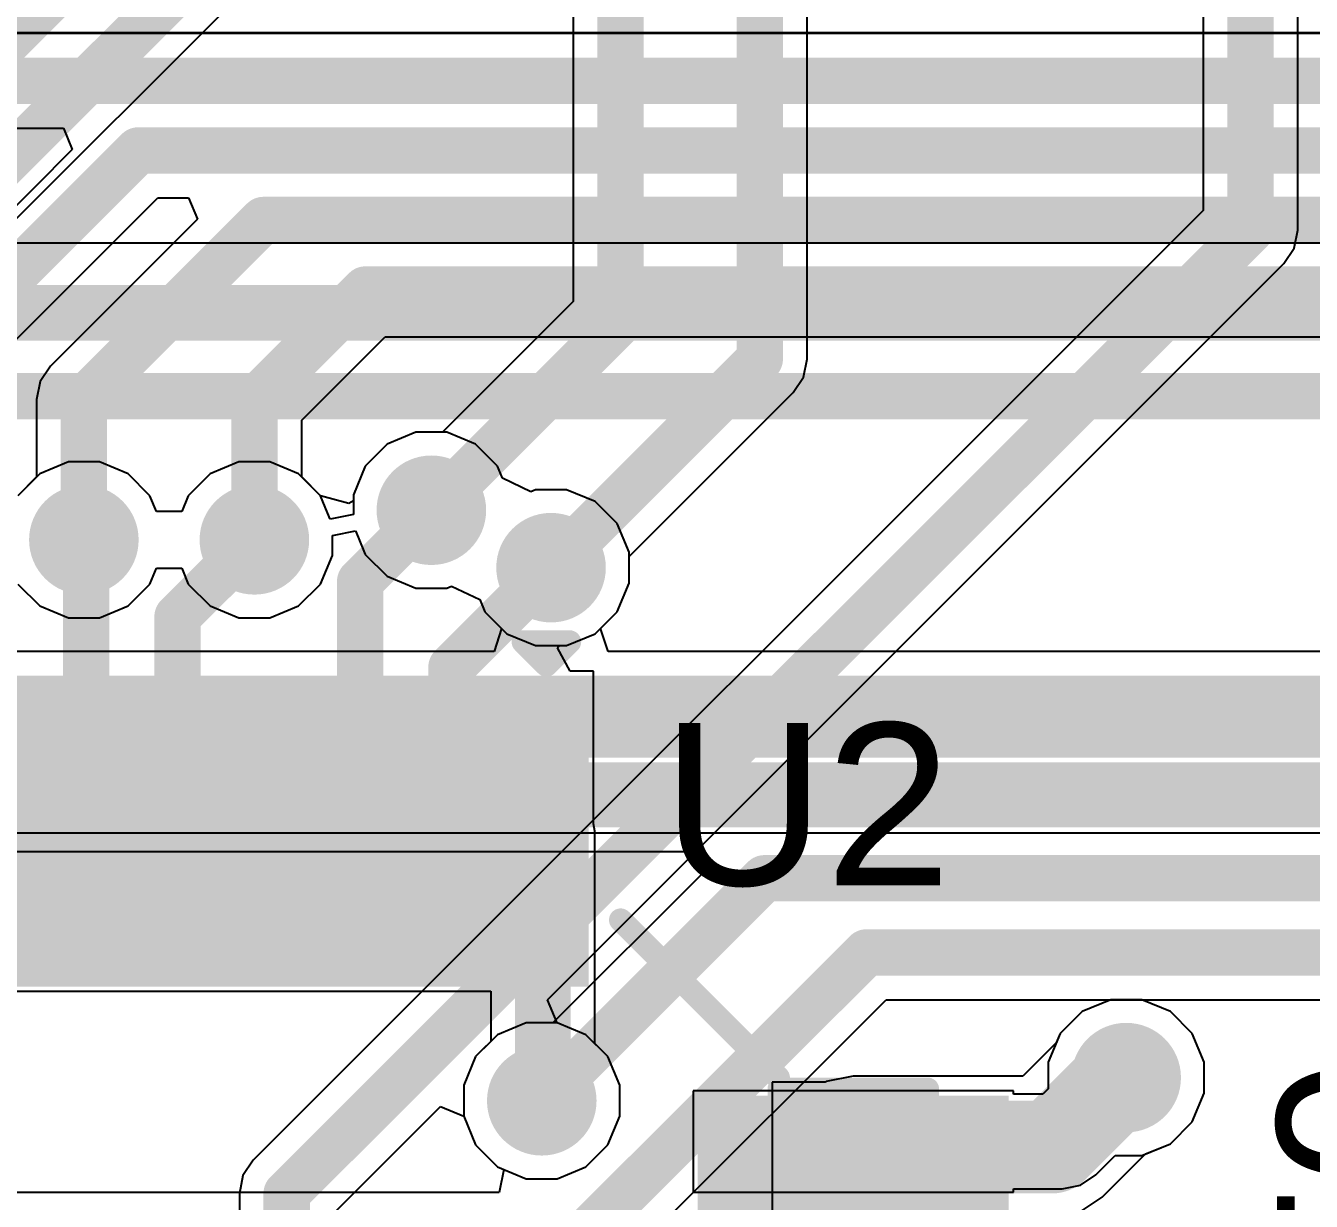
# Model space of a CAD drawing. Header units: inches. Extents: x -4.4 to 45.3, y -0.3 to 53.7.
# Drawn here: x 23.64 to 30.68, y 31 to 37.44 of the extents above; entities that cross this region are included whole.
import ezdxf

# ---------------------------------------------------------------- set-up
doc = ezdxf.new("R2010")
doc.units = ezdxf.units.IN
for name, color, linetype in [('Bottom Layer', 5, 'Continuous'), ('Bottom Overlay', 54, 'Continuous'), ('Bottom Paste', 16, 'Continuous'), ('Bottom Solder', 6, 'Continuous'), ('Signal_1', 16, 'Continuous'), ('Signal_2', 76, 'Continuous'), ('Top Layer', 1, 'Continuous'), ('Top Overlay', 2, 'Continuous'), ('Top Paste', 8, 'Continuous'), ('Top Solder', 216, 'Continuous'), ('Via Holes', 16, 'Continuous')]:
    doc.layers.add(name, color=color, linetype=linetype)
doc.styles.add('Arial', font='', dxfattribs={"height": 0.2})
doc.styles.get('Arial').set_extended_font_data('Arial')

# ---------------------------------------------------------------- blocks, each defined once
blk = doc.blocks.new('TQFP_100_14_14__54')
at = {"layer": 'Top Layer'}
for points in [[(-5.85, 8.45), (-5.85, 6.95), (-6.15, 6.95), (-6.15, 8.45)], [(-8.45, 6.15), (-6.95, 6.15), (-6.95, 5.85), (-8.45, 5.85)], [(-8.45, 5.65), (-6.95, 5.65), (-6.95, 5.35), (-8.45, 5.35)], [(-8.45, 5.15), (-6.95, 5.15), (-6.95, 4.85), (-8.45, 4.85)], [(-8.45, 4.65), (-6.95, 4.65), (-6.95, 4.35), (-8.45, 4.35)], [(-8.45, 4.15), (-6.95, 4.15), (-6.95, 3.85), (-8.45, 3.85)], [(-8.45, 3.65), (-6.95, 3.65), (-6.95, 3.35), (-8.45, 3.35)]]:
    blk.add_hatch(color=1, dxfattribs=at).paths.add_polyline_path(points)
at = {"layer": 'Top Paste'}
for points in [[(-5.85, 8.45), (-5.85, 6.95), (-6.15, 6.95), (-6.15, 8.45)], [(-8.45, 6.15), (-6.95, 6.15), (-6.95, 5.85), (-8.45, 5.85)], [(-8.45, 5.65), (-6.95, 5.65), (-6.95, 5.35), (-8.45, 5.35)], [(-8.45, 5.15), (-6.95, 5.15), (-6.95, 4.85), (-8.45, 4.85)], [(-8.45, 4.65), (-6.95, 4.65), (-6.95, 4.35), (-8.45, 4.35)], [(-8.45, 4.15), (-6.95, 4.15), (-6.95, 3.85), (-8.45, 3.85)], [(-8.45, 3.65), (-6.95, 3.65), (-6.95, 3.35), (-8.45, 3.35)]]:
    blk.add_hatch(color=8, dxfattribs=at).paths.add_polyline_path(points)
at = {"layer": 'Top Solder'}
for points in [[(-5.7484, 8.5516), (-5.7484, 6.8484), (-6.2516, 6.8484), (-6.2516, 8.5516)], [(-5.2484, 8.5516), (-5.2484, 6.8484), (-5.7516, 6.8484), (-5.7516, 8.5516)], [(-8.5516, 6.2516), (-6.8484, 6.2516), (-6.8484, 5.7484), (-8.5516, 5.7484)], [(-8.5516, 5.7516), (-6.8484, 5.7516), (-6.8484, 5.2484), (-8.5516, 5.2484)], [(-8.5516, 5.2516), (-6.8484, 5.2516), (-6.8484, 4.7484), (-8.5516, 4.7484)], [(-8.5516, 4.7516), (-6.8484, 4.7516), (-6.8484, 4.2484), (-8.5516, 4.2484)], [(-8.5516, 4.2516), (-6.8484, 4.2516), (-6.8484, 3.7484), (-8.5516, 3.7484)], [(-8.5516, 3.7516), (-6.8484, 3.7516), (-6.8484, 3.2484), (-8.5516, 3.2484)], [(-8.5516, 3.2516), (-6.8484, 3.2516), (-6.8484, 2.7484), (-8.5516, 2.7484)]]:
    blk.add_hatch(color=216, dxfattribs=at).paths.add_polyline_path(points)
at = {"layer": 'Top Overlay'}
for points in [[(-7.2136, 6.4262, 0.127, 0.127, 0), (-6.35, 7.2898, 0.127, 0.127, 0)], [(-8.7376, 5.8928, 0.127, 0.127, 0), (-8.7376, 6.1468, 0.127, 0.127, 0)], [(-8.6106, 6.0198, 0.127, 0.127, 0), (-8.7376, 6.1468, 0.127, 0.127, 0)], [(-8.7376, 5.8928, 0.127, 0.127, 0), (-8.6106, 6.0198, 0.127, 0.127, 0)]]:
    blk.add_lwpolyline(points, format="xyseb", dxfattribs=at)
for points in [[(-6.3817, 7.2898, 0.0635, 0.0635, 1), (-6.3182, 7.2898, 0.0635, 0.0635, 1)], [(-7.2453, 6.4262, 0.0635, 0.0635, 1), (-7.1818, 6.4262, 0.0635, 0.0635, 1)], [(-8.7693, 6.1468, 0.0635, 0.0635, 1), (-8.7058, 6.1468, 0.0635, 0.0635, 1)], [(-8.7693, 6.1468, 0.0635, 0.0635, 1), (-8.7058, 6.1468, 0.0635, 0.0635, 1)], [(-8.6423, 6.0198, 0.0635, 0.0635, 1), (-8.5788, 6.0198, 0.0635, 0.0635, 1)], [(-8.6423, 6.0198, 0.0635, 0.0635, 1), (-8.5788, 6.0198, 0.0635, 0.0635, 1)], [(-8.7693, 5.8928, 0.0635, 0.0635, 1), (-8.7058, 5.8928, 0.0635, 0.0635, 1)], [(-8.7693, 5.8928, 0.0635, 0.0635, 1), (-8.7058, 5.8928, 0.0635, 0.0635, 1)]]:
    blk.add_lwpolyline(points, format="xyseb", close=True, dxfattribs=at)
blk = doc.blocks.new('C___0402_B_90')
at = {"layer": 'Bottom Layer'}
for points in [[(-0.2413, 0.3175), (-0.2413, -0.3175), (-0.6985, -0.3175), (-0.6985, 0.3175)], [(0.6985, 0.3175), (0.6985, -0.3175), (0.2413, -0.3175), (0.2413, 0.3175)]]:
    blk.add_hatch(color=5, dxfattribs=at).paths.add_polyline_path(points)
at = {"layer": 'Bottom Paste'}
for points in [[(-0.2413, 0.3175), (-0.2413, -0.3175), (-0.6985, -0.3175), (-0.6985, 0.3175)], [(0.6985, 0.3175), (0.6985, -0.3175), (0.2413, -0.3175), (0.2413, 0.3175)]]:
    blk.add_hatch(color=16, dxfattribs=at).paths.add_polyline_path(points)
at = {"layer": 'Bottom Solder'}
for points in [[(-0.1813, 0.3775), (-0.1813, -0.3775), (-0.7585, -0.3775), (-0.7585, 0.3775)], [(0.7585, 0.3775), (0.7585, -0.3775), (0.1813, -0.3775), (0.1813, 0.3775)]]:
    blk.add_hatch(color=6, dxfattribs=at).paths.add_polyline_path(points)
at = {"layer": 'Bottom Overlay'}
for points in [[(-0.2794, 0.4064, 0.127, 0.127, 0), (-0.7874, 0.4064, 0.127, 0.127, 0)], [(-0.7874, -0.4064, 0.127, 0.127, 0), (-0.7874, 0.4064, 0.127, 0.127, 0)], [(0.7874, 0.4064, 0.127, 0.127, 0), (0.2794, 0.4064, 0.127, 0.127, 0)], [(0.7874, -0.4064, 0.127, 0.127, 0), (0.7874, 0.4064, 0.127, 0.127, 0)], [(-0.2794, -0.4064, 0.127, 0.127, 0), (-0.7874, -0.4064, 0.127, 0.127, 0)], [(0.7874, -0.4064, 0.127, 0.127, 0), (0.2794, -0.4064, 0.127, 0.127, 0)]]:
    blk.add_lwpolyline(points, format="xyseb", dxfattribs=at)
for points in [[(-0.8191, 0.4064, 0.0635, 0.0635, 1), (-0.7556, 0.4064, 0.0635, 0.0635, 1)], [(-0.8191, 0.4064, 0.0635, 0.0635, 1), (-0.7556, 0.4064, 0.0635, 0.0635, 1)], [(-0.3111, 0.4064, 0.0635, 0.0635, 1), (-0.2477, 0.4064, 0.0635, 0.0635, 1)], [(0.2477, 0.4064, 0.0635, 0.0635, 1), (0.3111, 0.4064, 0.0635, 0.0635, 1)], [(0.7556, 0.4064, 0.0635, 0.0635, 1), (0.8191, 0.4064, 0.0635, 0.0635, 1)], [(0.7556, 0.4064, 0.0635, 0.0635, 1), (0.8191, 0.4064, 0.0635, 0.0635, 1)], [(-0.8191, -0.4064, 0.0635, 0.0635, 1), (-0.7556, -0.4064, 0.0635, 0.0635, 1)], [(-0.8191, -0.4064, 0.0635, 0.0635, 1), (-0.7556, -0.4064, 0.0635, 0.0635, 1)], [(-0.3111, -0.4064, 0.0635, 0.0635, 1), (-0.2477, -0.4064, 0.0635, 0.0635, 1)], [(0.2477, -0.4064, 0.0635, 0.0635, 1), (0.3111, -0.4064, 0.0635, 0.0635, 1)], [(0.7556, -0.4064, 0.0635, 0.0635, 1), (0.8191, -0.4064, 0.0635, 0.0635, 1)], [(0.7556, -0.4064, 0.0635, 0.0635, 1), (0.8191, -0.4064, 0.0635, 0.0635, 1)]]:
    blk.add_lwpolyline(points, format="xyseb", close=True, dxfattribs=at)

msp = doc.modelspace()

# ---------------------------------------------------------------- hatches: boundary and pattern name
at = {"layer": 'Bottom Layer'}
h = msp.add_hatch(color=5, dxfattribs=at)
edge = h.paths.add_edge_path()
edge.add_arc((25.8622, 34.7824), 0.3, 0, 360)
h = msp.add_hatch(color=5, dxfattribs=at)
edge = h.paths.add_edge_path()
edge.add_arc((23.9592, 34.6202), 0.3, 0, 360)
h = msp.add_hatch(color=5, dxfattribs=at)
edge = h.paths.add_edge_path()
edge.add_arc((24.893, 34.6202), 0.3, 0, 360)
h = msp.add_hatch(color=5, dxfattribs=at)
edge = h.paths.add_edge_path()
edge.add_arc((26.5176, 34.4678), 0.3, 0, 360)
h = msp.add_hatch(color=5, dxfattribs=at)
edge = h.paths.add_edge_path()
edge.add_arc((29.6672, 31.6738), 0.3, 0, 360)
h = msp.add_hatch(color=5, dxfattribs=at)
edge = h.paths.add_edge_path()
edge.add_arc((26.4668, 31.5468), 0.3, 0, 360)
at = {"layer": 'Signal_1'}
h = msp.add_hatch(color=16, dxfattribs=at)
edge = h.paths.add_edge_path()
edge.add_arc((25.8622, 34.7824), 0.3, 0, 360)
h = msp.add_hatch(color=16, dxfattribs=at)
edge = h.paths.add_edge_path()
edge.add_arc((23.9592, 34.6202), 0.3, 0, 360)
h = msp.add_hatch(color=16, dxfattribs=at)
edge = h.paths.add_edge_path()
edge.add_arc((24.893, 34.6202), 0.3, 0, 360)
h = msp.add_hatch(color=16, dxfattribs=at)
edge = h.paths.add_edge_path()
edge.add_arc((26.5176, 34.4678), 0.3, 0, 360)
h = msp.add_hatch(color=16, dxfattribs=at)
edge = h.paths.add_edge_path()
edge.add_arc((29.6672, 31.6738), 0.3, 0, 360)
h = msp.add_hatch(color=16, dxfattribs=at)
edge = h.paths.add_edge_path()
edge.add_arc((26.4668, 31.5468), 0.3, 0, 360)
at = {"layer": 'Signal_2'}
h = msp.add_hatch(color=76, dxfattribs=at)
edge = h.paths.add_edge_path()
edge.add_arc((25.8622, 34.7824), 0.3, 0, 360)
h = msp.add_hatch(color=76, dxfattribs=at)
edge = h.paths.add_edge_path()
edge.add_arc((23.9592, 34.6202), 0.3, 0, 360)
h = msp.add_hatch(color=76, dxfattribs=at)
edge = h.paths.add_edge_path()
edge.add_arc((24.893, 34.6202), 0.3, 0, 360)
h = msp.add_hatch(color=76, dxfattribs=at)
edge = h.paths.add_edge_path()
edge.add_arc((26.5176, 34.4678), 0.3, 0, 360)
h = msp.add_hatch(color=76, dxfattribs=at)
edge = h.paths.add_edge_path()
edge.add_arc((29.6672, 31.6738), 0.3, 0, 360)
h = msp.add_hatch(color=76, dxfattribs=at)
edge = h.paths.add_edge_path()
edge.add_arc((26.4668, 31.5468), 0.3, 0, 360)
at = {"layer": 'Top Layer'}
h = msp.add_hatch(color=1, dxfattribs=at)
edge = h.paths.add_edge_path()
edge.add_arc((25.8622, 34.7824), 0.3, 0, 360)
h = msp.add_hatch(color=1, dxfattribs=at)
edge = h.paths.add_edge_path()
edge.add_arc((23.9592, 34.6202), 0.3, 0, 360)
h = msp.add_hatch(color=1, dxfattribs=at)
edge = h.paths.add_edge_path()
edge.add_arc((24.893, 34.6202), 0.3, 0, 360)
h = msp.add_hatch(color=1, dxfattribs=at)
edge = h.paths.add_edge_path()
edge.add_arc((26.5176, 34.4678), 0.3, 0, 360)
h = msp.add_hatch(color=1, dxfattribs=at)
edge = h.paths.add_edge_path()
edge.add_arc((29.6672, 31.6738), 0.3, 0, 360)
h = msp.add_hatch(color=1, dxfattribs=at)
edge = h.paths.add_edge_path()
edge.add_arc((26.4668, 31.5468), 0.3, 0, 360)
at = {"layer": 'Via Holes'}
h = msp.add_hatch(color=7, dxfattribs=at)
edge = h.paths.add_edge_path()
edge.add_arc((25.8622, 34.7824), 0.15, 0, 360)
h = msp.add_hatch(color=7, dxfattribs=at)
edge = h.paths.add_edge_path()
edge.add_arc((23.9592, 34.6202), 0.15, 0, 360)
h = msp.add_hatch(color=7, dxfattribs=at)
edge = h.paths.add_edge_path()
edge.add_arc((24.893, 34.6202), 0.15, 0, 360)
h = msp.add_hatch(color=7, dxfattribs=at)
edge = h.paths.add_edge_path()
edge.add_arc((26.5176, 34.4678), 0.15, 0, 360)
h = msp.add_hatch(color=7, dxfattribs=at)
edge = h.paths.add_edge_path()
edge.add_arc((29.6672, 31.6738), 0.15, 0, 360)
h = msp.add_hatch(color=7, dxfattribs=at)
edge = h.paths.add_edge_path()
edge.add_arc((26.4668, 31.5468), 0.15, 0, 360)

# ---------------------------------------------------------------- linework, layer by layer
at = {"layer": 'Bottom Layer'}
for p, q in [((23.1447, 35.9357), (30.1047, 42.8956)), ((30.6072, 36.3172), (30.6072, 42.0465)), ((26.6396, 38.5244), (26.6396, 35.9261)), ((27.9196, 35.6108), (27.9196, 38.5244)), ((30.0892, 38.3945), (30.0892, 36.4245)), ((30.0892, 36.4245), (24.8867, 31.2219)), ((30.5875, 36.2181), (30.6072, 36.3172)), ((30.5313, 36.1341), (30.5875, 36.2181)), ((26.498, 32.1008), (30.5313, 36.1341)), ((26.6396, 35.9261), (25.9229, 35.2094)), ((27.8999, 35.5117), (27.9196, 35.6108)), ((27.8437, 35.4277), (27.8999, 35.5117)), ((26.9446, 34.5286), (27.8437, 35.4277)), ((25.7773, 35.2094), (25.6203, 35.1444)), ((25.9229, 35.2094), (25.7773, 35.2094)), ((25.6203, 35.1444), (25.5002, 35.0243)), ((23.8743, 35.0472), (23.7173, 34.9822)), ((24.0442, 35.0472), (23.8743, 35.0472)), ((24.2011, 34.9822), (24.0442, 35.0472)), ((24.8081, 35.0472), (24.6511, 34.9822)), ((24.978, 35.0472), (24.8081, 35.0472)), ((25.1349, 34.9822), (24.978, 35.0472)), ((25.5002, 35.0243), (25.4352, 34.8673)), ((23.7173, 34.9822), (23.5972, 34.8621)), ((24.3212, 34.8621), (24.2011, 34.9822)), ((24.6511, 34.9822), (24.531, 34.8621)), ((25.255, 34.8621), (25.1349, 34.9822)), ((24.3574, 34.7747), (24.3212, 34.8621)), ((24.531, 34.8621), (24.4949, 34.7747)), ((25.2942, 34.7675), (25.255, 34.8621)), ((25.4352, 34.8673), (25.4352, 34.7909)), ((25.4352, 34.7909), (25.4352, 34.7589)), ((24.4949, 34.7747), (24.3574, 34.7747)), ((25.3082, 34.7337), (25.2942, 34.7675)), ((25.4352, 34.7589), (25.3082, 34.7337)), ((25.32, 34.6436), (25.447, 34.6689)), ((25.32, 34.6117), (25.32, 34.6436)), ((25.447, 34.6689), (25.461, 34.6351)), ((25.32, 34.5353), (25.32, 34.6117)), ((25.461, 34.6351), (25.5002, 34.5405)), ((25.255, 34.3783), (25.32, 34.5353)), ((25.5002, 34.5405), (25.6203, 34.4204)), ((26.9446, 34.3829), (26.9446, 34.5286)), ((24.3212, 34.3783), (24.3574, 34.4657)), ((24.3574, 34.4657), (24.4949, 34.4657)), ((24.4949, 34.4657), (24.531, 34.3783)), ((23.5972, 34.3783), (23.7173, 34.2582)), ((24.2011, 34.2582), (24.3212, 34.3783)), ((24.531, 34.3783), (24.6511, 34.2582)), ((25.1349, 34.2582), (25.255, 34.3783)), ((25.6203, 34.4204), (25.7773, 34.3554)), ((25.9471, 34.3554), (25.9733, 34.3662)), ((25.9733, 34.3662), (26.1279, 34.2928)), ((26.8796, 34.2259), (26.9446, 34.3829)), ((25.7773, 34.3554), (25.9471, 34.3554)), ((26.1279, 34.2928), (26.1556, 34.2259)), ((23.7173, 34.2582), (23.8743, 34.1932)), ((24.0442, 34.1932), (24.2011, 34.2582)), ((24.6511, 34.2582), (24.8081, 34.1932)), ((24.978, 34.1932), (25.1349, 34.2582)), ((26.1556, 34.2259), (26.2757, 34.1058)), ((26.7595, 34.1058), (26.8796, 34.2259)), ((23.8743, 34.1932), (24.0442, 34.1932)), ((24.8081, 34.1932), (24.978, 34.1932)), ((26.2757, 34.1058), (26.4327, 34.0408)), ((26.6025, 34.0408), (26.7595, 34.1058)), ((26.4327, 34.0408), (26.6025, 34.0408)), ((26.5507, 31.9738), (26.498, 32.1008)), ((29.4253, 32.0358), (29.3052, 31.9157)), ((29.5823, 32.1008), (29.4253, 32.0358)), ((29.7522, 32.1008), (29.5823, 32.1008)), ((29.9091, 32.0358), (29.7522, 32.1008)), ((30.0292, 31.9157), (29.9091, 32.0358)), ((26.5518, 31.9738), (26.5507, 31.9738)), ((26.7087, 31.9088), (26.5518, 31.9738)), ((26.8288, 31.7887), (26.7087, 31.9088)), ((29.3052, 31.9157), (29.2843, 31.8651)), ((30.0942, 31.7587), (30.0292, 31.9157)), ((29.2843, 31.8651), (29.1009, 31.6817)), ((26.8938, 31.6317), (26.8288, 31.7887)), ((30.0942, 31.5889), (30.0942, 31.7587)), ((28.1729, 31.6817), (28.0242, 31.6521)), ((29.1009, 31.6817), (28.1729, 31.6817)), ((26.8938, 31.4619), (26.8938, 31.6317)), ((28.0193, 31.6488), (27.7284, 31.6488)), ((27.7284, 31.6488), (27.7284, 30.9376)), ((28.0242, 31.6521), (28.0193, 31.6488)), ((30.0292, 31.4319), (30.0942, 31.5889)), ((25.3288, 30.9315), (25.9128, 31.5156)), ((25.9128, 31.5156), (26.0398, 31.463)), ((26.0398, 31.463), (26.0398, 31.4619)), ((26.0398, 31.4619), (26.1048, 31.3049)), ((26.8288, 31.3049), (26.8938, 31.4619)), ((29.9091, 31.3118), (30.0292, 31.4319)), ((26.1048, 31.3049), (26.2249, 31.1848)), ((26.7087, 31.1848), (26.8288, 31.3049)), ((29.7736, 31.2557), (29.9091, 31.3118)), ((24.8867, 31.2219), (24.8306, 31.1379)), ((29.5365, 31.0186), (29.7736, 31.2557)), ((24.8306, 31.1379), (24.8108, 31.0388)), ((26.2249, 31.1848), (26.3819, 31.1198)), ((26.3819, 31.1198), (26.5518, 31.1198)), ((26.5518, 31.1198), (26.7087, 31.1848)), ((24.8108, 31.0388), (24.8108, 27.8222)), ((29.4104, 30.9344), (29.5365, 31.0186))]:
    msp.add_line(p, q, dxfattribs=at)
for points in [[(23.1228, 36.9316, 0.254, 0.254, 0), (29.803, 43.6118, 0.254, 0.254, 0)], [(22.9616, 36.1188, 0.254, 0.254, 0), (29.9974, 43.1546, 0.254, 0.254, 0)], [(30.3482, 36.3172, 0.254, 0.254, 0), (30.3482, 42.1538, 0.254, 0.254, 0)], [(26.8986, 35.8188, 0.254, 0.254, 0), (26.8986, 38.8693, 0.254, 0.254, 0)], [(27.6606, 35.6108, 0.254, 0.254, 0), (27.6606, 38.8693, 0.254, 0.254, 0)], [(25.0698, 31.0388, 0.254, 0.254, 0), (30.3482, 36.3172, 0.254, 0.254, 0)], [(25.8622, 34.7824, 0.254, 0.254, 0), (26.8986, 35.8188, 0.254, 0.254, 0)], [(26.5176, 34.4678, 0.254, 0.254, 0), (27.6606, 35.6108, 0.254, 0.254, 0)], [(29.2618, 31.2932, 0.508, 0.508, 0), (29.6423, 31.6738, 0.508, 0.508, 0)], [(29.6423, 31.6738, 0.508, 0.508, 0), (29.6672, 31.6738, 0.508, 0.508, 0)], [(28.1729, 31.2932, 0.508, 0.508, 0), (29.2618, 31.2932, 0.508, 0.508, 0)], [(25.0698, 25.6794, 0.254, 0.254, 0), (25.0698, 31.0388, 0.254, 0.254, 0)]]:
    msp.add_lwpolyline(points, format="xyseb", dxfattribs=at)
for points in [[(30.2847, 36.3172, 0.127, 0.127, 1), (30.4117, 36.3172, 0.127, 0.127, 1)], [(30.2847, 36.3172, 0.127, 0.127, 1), (30.4117, 36.3172, 0.127, 0.127, 1)], [(26.8351, 35.8188, 0.127, 0.127, 1), (26.9621, 35.8188, 0.127, 0.127, 1)], [(26.8351, 35.8188, 0.127, 0.127, 1), (26.9621, 35.8188, 0.127, 0.127, 1)], [(27.5971, 35.6108, 0.127, 0.127, 1), (27.7241, 35.6108, 0.127, 0.127, 1)], [(27.5971, 35.6108, 0.127, 0.127, 1), (27.7241, 35.6108, 0.127, 0.127, 1)], [(25.7987, 34.7824, 0.127, 0.127, 1), (25.9257, 34.7824, 0.127, 0.127, 1)], [(26.4541, 34.4678, 0.127, 0.127, 1), (26.5811, 34.4678, 0.127, 0.127, 1)], [(29.5153, 31.6738, 0.254, 0.254, 1), (29.7693, 31.6738, 0.254, 0.254, 1)], [(29.5153, 31.6738, 0.254, 0.254, 1), (29.7693, 31.6738, 0.254, 0.254, 1)], [(29.5402, 31.6738, 0.254, 0.254, 1), (29.7942, 31.6738, 0.254, 0.254, 1)], [(28.0459, 31.2932, 0.254, 0.254, 1), (28.2999, 31.2932, 0.254, 0.254, 1)], [(29.1348, 31.2932, 0.254, 0.254, 1), (29.3888, 31.2932, 0.254, 0.254, 1)], [(29.1348, 31.2932, 0.254, 0.254, 1), (29.3888, 31.2932, 0.254, 0.254, 1)], [(25.0063, 31.0388, 0.127, 0.127, 1), (25.1333, 31.0388, 0.127, 0.127, 1)], [(25.0063, 31.0388, 0.127, 0.127, 1), (25.1333, 31.0388, 0.127, 0.127, 1)]]:
    msp.add_lwpolyline(points, format="xyseb", close=True, dxfattribs=at)
at = {"layer": 'Signal_1'}
for p, q in [((34.8177, 37.3938), (21.082, 37.3938)), ((21.1893, 36.8758), (23.8469, 36.8758)), ((23.8469, 36.8758), (23.8955, 36.7585)), ((23.8955, 36.7585), (22.7785, 35.6415)), ((23.2206, 35.3511), (24.3643, 36.4948)), ((24.3643, 36.4948), (24.5327, 36.4948)), ((24.5327, 36.4948), (24.5813, 36.3775)), ((24.5813, 36.3775), (23.7761, 35.5723)), ((25.152, 35.2759), (25.6089, 35.7328)), ((25.6089, 35.7328), (37.0085, 35.7328)), ((23.7761, 35.5723), (23.72, 35.4883)), ((23.72, 35.4883), (23.7002, 35.3892)), ((23.7002, 35.3892), (23.7002, 34.9651)), ((25.152, 34.9651), (25.152, 35.2759)), ((25.7773, 35.2094), (25.6203, 35.1444)), ((25.9471, 35.2094), (25.7773, 35.2094)), ((26.1041, 35.1444), (25.9471, 35.2094)), ((25.6203, 35.1444), (25.5002, 35.0243)), ((26.2242, 35.0243), (26.1041, 35.1444)), ((25.5002, 35.0243), (25.4352, 34.8673)), ((26.2519, 34.9574), (26.2242, 35.0243)), ((23.7002, 34.9651), (23.5972, 34.8621)), ((25.255, 34.8621), (25.152, 34.9651)), ((26.4065, 34.884), (26.2519, 34.9574)), ((25.2942, 34.7675), (25.255, 34.8621)), ((25.4352, 34.8673), (25.4352, 34.7909)), ((26.4327, 34.8948), (26.4065, 34.884)), ((26.6025, 34.8948), (26.4327, 34.8948)), ((26.7595, 34.8298), (26.6025, 34.8948)), ((25.4352, 34.7909), (25.4352, 34.7589)), ((26.8796, 34.7097), (26.7595, 34.8298)), ((25.3082, 34.7337), (25.2942, 34.7675)), ((25.4352, 34.7589), (25.3082, 34.7337)), ((26.9446, 34.5527), (26.8796, 34.7097)), ((25.32, 34.6436), (25.447, 34.6689)), ((25.32, 34.6117), (25.32, 34.6436)), ((25.447, 34.6689), (25.461, 34.6351)), ((25.32, 34.5353), (25.32, 34.6117)), ((25.461, 34.6351), (25.5002, 34.5405)), ((25.255, 34.3783), (25.32, 34.5353)), ((25.5002, 34.5405), (25.6203, 34.4204)), ((26.9446, 34.3829), (26.9446, 34.5527)), ((24.3212, 34.3783), (24.3574, 34.4657)), ((24.3574, 34.4657), (24.4949, 34.4657)), ((24.4949, 34.4657), (24.531, 34.3783)), ((23.5972, 34.3783), (23.7173, 34.2582)), ((24.2011, 34.2582), (24.3212, 34.3783)), ((24.531, 34.3783), (24.6511, 34.2582)), ((25.1349, 34.2582), (25.255, 34.3783)), ((25.6203, 34.4204), (25.7773, 34.3554)), ((25.9471, 34.3554), (25.9733, 34.3662)), ((25.9733, 34.3662), (26.1279, 34.2928)), ((26.8796, 34.2259), (26.9446, 34.3829)), ((25.7773, 34.3554), (25.9471, 34.3554)), ((26.1279, 34.2928), (26.1556, 34.2259)), ((23.7173, 34.2582), (23.8743, 34.1932)), ((24.0442, 34.1932), (24.2011, 34.2582)), ((24.6511, 34.2582), (24.8081, 34.1932)), ((24.978, 34.1932), (25.1349, 34.2582)), ((26.1556, 34.2259), (26.2467, 34.1349)), ((26.7885, 34.1349), (26.8796, 34.2259)), ((23.8743, 34.1932), (24.0442, 34.1932)), ((24.8081, 34.1932), (24.978, 34.1932)), ((26.2467, 34.1349), (26.2056, 34.0079)), ((26.8296, 34.0079), (26.7885, 34.1349)), ((26.2056, 34.0079), (17.1373, 34.0079)), ((31, 34.0079), (26.8296, 34.0079)), ((18.2937, 33.015), (32.2326, 33.015)), ((26.3819, 31.9738), (26.2249, 31.9088)), ((26.5518, 31.9738), (26.3819, 31.9738)), ((26.7087, 31.9088), (26.5518, 31.9738)), ((26.2249, 31.9088), (26.1048, 31.7887)), ((26.8288, 31.7887), (26.7087, 31.9088)), ((26.1048, 31.7887), (26.0398, 31.6317)), ((26.8938, 31.6317), (26.8288, 31.7887)), ((26.0398, 31.6317), (26.0398, 31.4619)), ((26.8938, 31.4619), (26.8938, 31.6317)), ((26.0398, 31.4619), (26.1048, 31.3049)), ((26.8288, 31.3049), (26.8938, 31.4619)), ((26.1048, 31.3049), (26.2249, 31.1848)), ((26.7087, 31.1848), (26.8288, 31.3049)), ((26.2249, 31.1848), (26.3819, 31.1198)), ((26.3819, 31.1198), (26.5518, 31.1198)), ((26.5518, 31.1198), (26.7087, 31.1848))]:
    msp.add_line(p, q, dxfattribs=at)
for points in [[(21.082, 37.1348, 0.254, 0.254, 0), (34.925, 37.1348, 0.254, 0.254, 0)], [(22.9616, 35.4584, 0.254, 0.254, 0), (24.257, 36.7538, 0.254, 0.254, 0)], [(24.257, 36.7538, 0.254, 0.254, 0), (33.655, 36.7538, 0.254, 0.254, 0)], [(23.9592, 35.3892, 0.254, 0.254, 0), (24.9428, 36.3728, 0.254, 0.254, 0)], [(24.9428, 36.3728, 0.254, 0.254, 0), (35.2406, 36.3728, 0.254, 0.254, 0)], [(24.893, 35.3832, 0.254, 0.254, 0), (25.5016, 35.9918, 0.254, 0.254, 0)], [(25.5016, 35.9918, 0.254, 0.254, 0), (37.0085, 35.9918, 0.254, 0.254, 0)], [(23.9592, 34.6202, 0.254, 0.254, 0), (23.9592, 35.3892, 0.254, 0.254, 0)], [(24.893, 34.6202, 0.254, 0.254, 0), (24.893, 35.3832, 0.254, 0.254, 0)], [(17.1373, 33.7489, 0.254, 0.254, 0), (31.1073, 33.7489, 0.254, 0.254, 0)], [(18.1864, 33.274, 0.254, 0.254, 0), (32.2326, 33.274, 0.254, 0.254, 0)]]:
    msp.add_lwpolyline(points, format="xyseb", dxfattribs=at)
for points in [[(24.1935, 36.7538, 0.127, 0.127, 1), (24.3205, 36.7538, 0.127, 0.127, 1)], [(24.1935, 36.7538, 0.127, 0.127, 1), (24.3205, 36.7538, 0.127, 0.127, 1)], [(24.8793, 36.3728, 0.127, 0.127, 1), (25.0063, 36.3728, 0.127, 0.127, 1)], [(24.8793, 36.3728, 0.127, 0.127, 1), (25.0063, 36.3728, 0.127, 0.127, 1)], [(25.4381, 35.9918, 0.127, 0.127, 1), (25.5651, 35.9918, 0.127, 0.127, 1)], [(25.4381, 35.9918, 0.127, 0.127, 1), (25.5651, 35.9918, 0.127, 0.127, 1)], [(23.8957, 35.3892, 0.127, 0.127, 1), (24.0227, 35.3892, 0.127, 0.127, 1)], [(23.8957, 35.3892, 0.127, 0.127, 1), (24.0227, 35.3892, 0.127, 0.127, 1)], [(24.8295, 35.3832, 0.127, 0.127, 1), (24.9565, 35.3832, 0.127, 0.127, 1)], [(24.8295, 35.3832, 0.127, 0.127, 1), (24.9565, 35.3832, 0.127, 0.127, 1)], [(23.8957, 34.6202, 0.127, 0.127, 1), (24.0227, 34.6202, 0.127, 0.127, 1)], [(24.8295, 34.6202, 0.127, 0.127, 1), (24.9565, 34.6202, 0.127, 0.127, 1)]]:
    msp.add_lwpolyline(points, format="xyseb", close=True, dxfattribs=at)
at = {"layer": 'Signal_2'}
for p, q in [((37.0332, 36.2458), (19.7866, 36.2458)), ((21.0877, 32.9134), (27.3013, 32.9134)), ((27.3013, 32.9134), (27.3499, 32.7961)), ((27.3499, 32.7961), (26.5276, 31.9738)), ((26.8531, 30.6017), (28.3521, 32.1006)), ((28.3521, 32.1006), (32.3468, 32.1006)), ((26.3819, 31.9738), (26.2249, 31.9088)), ((26.5276, 31.9738), (26.3819, 31.9738)), ((26.2249, 31.9088), (26.1048, 31.7887)), ((26.1048, 31.7887), (26.0398, 31.6317)), ((26.0398, 31.6317), (26.0398, 31.4619)), ((26.0398, 31.4619), (26.1048, 31.3049)), ((26.1048, 31.3049), (26.2249, 31.1848)), ((26.2249, 31.1848), (26.2588, 31.1708)), ((26.2588, 31.1708), (26.2336, 31.0438)), ((26.2336, 31.0438), (20.6897, 31.0438))]:
    msp.add_line(p, q, dxfattribs=at)
for points in [[(20.185, 35.8648, 0.3048, 0.3048, 0), (37.1076, 35.8648, 0.3048, 0.3048, 0)], [(21.5735, 35.4076, 0.254, 0.254, 0), (36.3728, 35.4076, 0.254, 0.254, 0)], [(20.4724, 33.5534, 0.254, 0.254, 0), (35.4838, 33.5534, 0.254, 0.254, 0)], [(20.9804, 33.1724, 0.254, 0.254, 0), (35.306, 33.1724, 0.254, 0.254, 0)], [(26.4668, 31.5468, 0.254, 0.254, 0), (27.686, 32.766, 0.254, 0.254, 0)], [(27.686, 32.766, 0.254, 0.254, 0), (35.1282, 32.766, 0.254, 0.254, 0)], [(26.67, 30.7848, 0.254, 0.254, 0), (28.2448, 32.3596, 0.254, 0.254, 0)], [(28.2448, 32.3596, 0.254, 0.254, 0), (35.0012, 32.3596, 0.254, 0.254, 0)]]:
    msp.add_lwpolyline(points, format="xyseb", dxfattribs=at)
for points in [[(27.6225, 32.766, 0.127, 0.127, 1), (27.7495, 32.766, 0.127, 0.127, 1)], [(27.6225, 32.766, 0.127, 0.127, 1), (27.7495, 32.766, 0.127, 0.127, 1)], [(28.1813, 32.3596, 0.127, 0.127, 1), (28.3083, 32.3596, 0.127, 0.127, 1)], [(28.1813, 32.3596, 0.127, 0.127, 1), (28.3083, 32.3596, 0.127, 0.127, 1)], [(26.4033, 31.5468, 0.127, 0.127, 1), (26.5303, 31.5468, 0.127, 0.127, 1)]]:
    msp.add_lwpolyline(points, format="xyseb", close=True, dxfattribs=at)
at = {"layer": 'Top Layer'}
for p, q in [((22.944, 37.3996), (31.6718, 37.3996)), ((25.7773, 35.2094), (25.6203, 35.1444)), ((25.9471, 35.2094), (25.7773, 35.2094)), ((26.1041, 35.1444), (25.9471, 35.2094)), ((25.6203, 35.1444), (25.5002, 35.0243)), ((26.2242, 35.0243), (26.1041, 35.1444)), ((23.8743, 35.0472), (23.7173, 34.9822)), ((24.0442, 35.0472), (23.8743, 35.0472)), ((24.2011, 34.9822), (24.0442, 35.0472)), ((24.8081, 35.0472), (24.6511, 34.9822)), ((24.978, 35.0472), (24.8081, 35.0472)), ((25.1349, 34.9822), (24.978, 35.0472)), ((25.5002, 35.0243), (25.4352, 34.8673)), ((26.2519, 34.9574), (26.2242, 35.0243)), ((23.7173, 34.9822), (23.5972, 34.8621)), ((24.3212, 34.8621), (24.2011, 34.9822)), ((24.6511, 34.9822), (24.531, 34.8621)), ((25.255, 34.8621), (25.1349, 34.9822)), ((26.4065, 34.884), (26.2519, 34.9574)), ((24.3574, 34.7747), (24.3212, 34.8621)), ((24.531, 34.8621), (24.4949, 34.7747)), ((25.4104, 34.8189), (25.255, 34.8621)), ((25.4352, 34.8673), (25.4352, 34.8335)), ((26.4327, 34.8948), (26.4065, 34.884)), ((26.6025, 34.8948), (26.4327, 34.8948)), ((26.7595, 34.8298), (26.6025, 34.8948)), ((25.4352, 34.8335), (25.4104, 34.8189)), ((26.8796, 34.7097), (26.7595, 34.8298)), ((24.4949, 34.7747), (24.3574, 34.7747)), ((26.9446, 34.5527), (26.8796, 34.7097)), ((26.9446, 34.3829), (26.9446, 34.5527)), ((26.8796, 34.2259), (26.9446, 34.3829)), ((26.7595, 34.1058), (26.8796, 34.2259)), ((26.6025, 34.0408), (26.7595, 34.1058)), ((26.5536, 34.0278), (26.5623, 34.0408)), ((26.6215, 33.9008), (26.5536, 34.0278)), ((26.5623, 34.0408), (26.6025, 34.0408)), ((26.7494, 33.9008), (26.6215, 33.9008)), ((26.7494, 33.0634), (26.7494, 33.9008)), ((26.7573, 33.0238), (26.7494, 33.0634)), ((26.7573, 31.8602), (26.7573, 33.0238)), ((22.2314, 32.1468), (26.1875, 32.1468)), ((26.1875, 32.1468), (26.1875, 31.8714)), ((29.4253, 32.0358), (29.3052, 31.9157)), ((29.5823, 32.1008), (29.4253, 32.0358)), ((29.7522, 32.1008), (29.5823, 32.1008)), ((29.9091, 32.0358), (29.7522, 32.1008)), ((30.0292, 31.9157), (29.9091, 32.0358)), ((29.3052, 31.9157), (29.2402, 31.7587)), ((30.0942, 31.7587), (30.0292, 31.9157)), ((26.1875, 31.8714), (26.1048, 31.7887)), ((26.8288, 31.7887), (26.7573, 31.8602)), ((26.1048, 31.7887), (26.0398, 31.6317)), ((26.8938, 31.6317), (26.8288, 31.7887)), ((29.2402, 31.7587), (29.2402, 31.613)), ((30.0942, 31.5889), (30.0942, 31.7587)), ((26.0398, 31.6317), (26.0398, 31.4619)), ((26.8938, 31.4619), (26.8938, 31.6317)), ((29.2402, 31.613), (29.2099, 31.5828)), ((29.0494, 31.6008), (27.2954, 31.6008)), ((27.2954, 31.6008), (27.2954, 31.0468)), ((29.0494, 31.5828), (29.0494, 31.6008)), ((29.2099, 31.5828), (29.0494, 31.5828)), ((30.0292, 31.4319), (30.0942, 31.5889)), ((26.0398, 31.4619), (26.1048, 31.3049)), ((26.8288, 31.3049), (26.8938, 31.4619)), ((29.9091, 31.3118), (30.0292, 31.4319)), ((26.1048, 31.3049), (26.2249, 31.1848)), ((26.7087, 31.1848), (26.8288, 31.3049)), ((29.7522, 31.2468), (29.9091, 31.3118)), ((29.5003, 31.1407), (29.6065, 31.2468)), ((29.6065, 31.2468), (29.7522, 31.2468)), ((26.2249, 31.1848), (26.3819, 31.1198)), ((26.3819, 31.1198), (26.5518, 31.1198)), ((26.5518, 31.1198), (26.7087, 31.1848)), ((29.4163, 31.0845), (29.5003, 31.1407)), ((27.2954, 31.0468), (29.0494, 31.0468)), ((29.0494, 31.0468), (29.0494, 31.0648)), ((29.0494, 31.0648), (29.3172, 31.0648)), ((29.3172, 31.0648), (29.4163, 31.0845))]:
    msp.add_line(p, q, dxfattribs=at)
for points in [[(25.4724, 34.3926, 0.254, 0.254, 0), (25.8622, 34.7824, 0.254, 0.254, 0)], [(23.9724, 33.0238, 0.254, 0.254, 0), (23.9724, 34.607, 0.254, 0.254, 0)], [(24.4724, 34.1996, 0.254, 0.254, 0), (24.893, 34.6202, 0.254, 0.254, 0)], [(25.9724, 33.9226, 0.254, 0.254, 0), (26.5176, 34.4678, 0.254, 0.254, 0)], [(25.4724, 33.0238, 0.254, 0.254, 0), (25.4724, 34.3926, 0.254, 0.254, 0)], [(24.4724, 33.0238, 0.254, 0.254, 0), (24.4724, 34.1996, 0.254, 0.254, 0)], [(25.9724, 33.0238, 0.254, 0.254, 0), (25.9724, 33.9226, 0.254, 0.254, 0)], [(26.4724, 31.5524, 0.3048, 0.3048, 0), (26.4724, 33.0238, 0.3048, 0.3048, 0)], [(29.3172, 31.3238, 0.254, 0.254, 0), (29.6672, 31.6738, 0.254, 0.254, 0)], [(26.4668, 31.5468, 0.3048, 0.3048, 0), (26.4724, 31.5524, 0.3048, 0.3048, 0)], [(28.1724, 31.3238, 0.254, 0.254, 0), (29.3172, 31.3238, 0.254, 0.254, 0)]]:
    msp.add_lwpolyline(points, format="xyseb", dxfattribs=at)
for points in [[(25.7987, 34.7824, 0.127, 0.127, 1), (25.9257, 34.7824, 0.127, 0.127, 1)], [(23.9089, 34.607, 0.127, 0.127, 1), (24.0359, 34.607, 0.127, 0.127, 1)], [(24.8295, 34.6202, 0.127, 0.127, 1), (24.9565, 34.6202, 0.127, 0.127, 1)], [(26.4541, 34.4678, 0.127, 0.127, 1), (26.5811, 34.4678, 0.127, 0.127, 1)], [(25.4089, 34.3926, 0.127, 0.127, 1), (25.5359, 34.3926, 0.127, 0.127, 1)], [(25.4089, 34.3926, 0.127, 0.127, 1), (25.5359, 34.3926, 0.127, 0.127, 1)], [(24.4089, 34.1996, 0.127, 0.127, 1), (24.5359, 34.1996, 0.127, 0.127, 1)], [(24.4089, 34.1996, 0.127, 0.127, 1), (24.5359, 34.1996, 0.127, 0.127, 1)], [(25.9089, 33.9226, 0.127, 0.127, 1), (26.0359, 33.9226, 0.127, 0.127, 1)], [(25.9089, 33.9226, 0.127, 0.127, 1), (26.0359, 33.9226, 0.127, 0.127, 1)], [(26.3962, 33.0238, 0.1524, 0.1524, 1), (26.5486, 33.0238, 0.1524, 0.1524, 1)], [(23.9089, 33.0238, 0.127, 0.127, 1), (24.0359, 33.0238, 0.127, 0.127, 1)], [(24.4089, 33.0238, 0.127, 0.127, 1), (24.5359, 33.0238, 0.127, 0.127, 1)], [(25.4089, 33.0238, 0.127, 0.127, 1), (25.5359, 33.0238, 0.127, 0.127, 1)], [(25.9089, 33.0238, 0.127, 0.127, 1), (26.0359, 33.0238, 0.127, 0.127, 1)], [(29.6037, 31.6738, 0.127, 0.127, 1), (29.7307, 31.6738, 0.127, 0.127, 1)], [(26.3906, 31.5468, 0.1524, 0.1524, 1), (26.543, 31.5468, 0.1524, 0.1524, 1)], [(26.3962, 31.5524, 0.1524, 0.1524, 1), (26.5486, 31.5524, 0.1524, 0.1524, 1)], [(26.3962, 31.5524, 0.1524, 0.1524, 1), (26.5486, 31.5524, 0.1524, 0.1524, 1)], [(28.1089, 31.3238, 0.127, 0.127, 1), (28.2359, 31.3238, 0.127, 0.127, 1)], [(29.2537, 31.3238, 0.127, 0.127, 1), (29.3807, 31.3238, 0.127, 0.127, 1)], [(29.2537, 31.3238, 0.127, 0.127, 1), (29.3807, 31.3238, 0.127, 0.127, 1)]]:
    msp.add_lwpolyline(points, format="xyseb", close=True, dxfattribs=at)

# ---------------------------------------------------------------- block references
at = {"rotation": 270}
for name, p in [('TQFP_100_14_14__54', (20.4724, 25.3238)), ('C___0402_B_90', (28.1729, 30.8233))]:
    msp.add_blockref(name, p, dxfattribs=at)

# ---------------------------------------------------------------- texts
at = {"layer": 'Bottom Overlay', "style": 'Arial', "text_generation_flag": 2}
msp.add_text('C20', height=0.889, rotation=270, dxfattribs=at).set_placement((30.4929, 29.4982))
at = {"layer": 'Top Overlay', "style": 'Arial'}
msp.add_text('U2', height=0.889, dxfattribs=at).set_placement((27.1232, 32.728))

doc.saveas('drawing.dxf')
